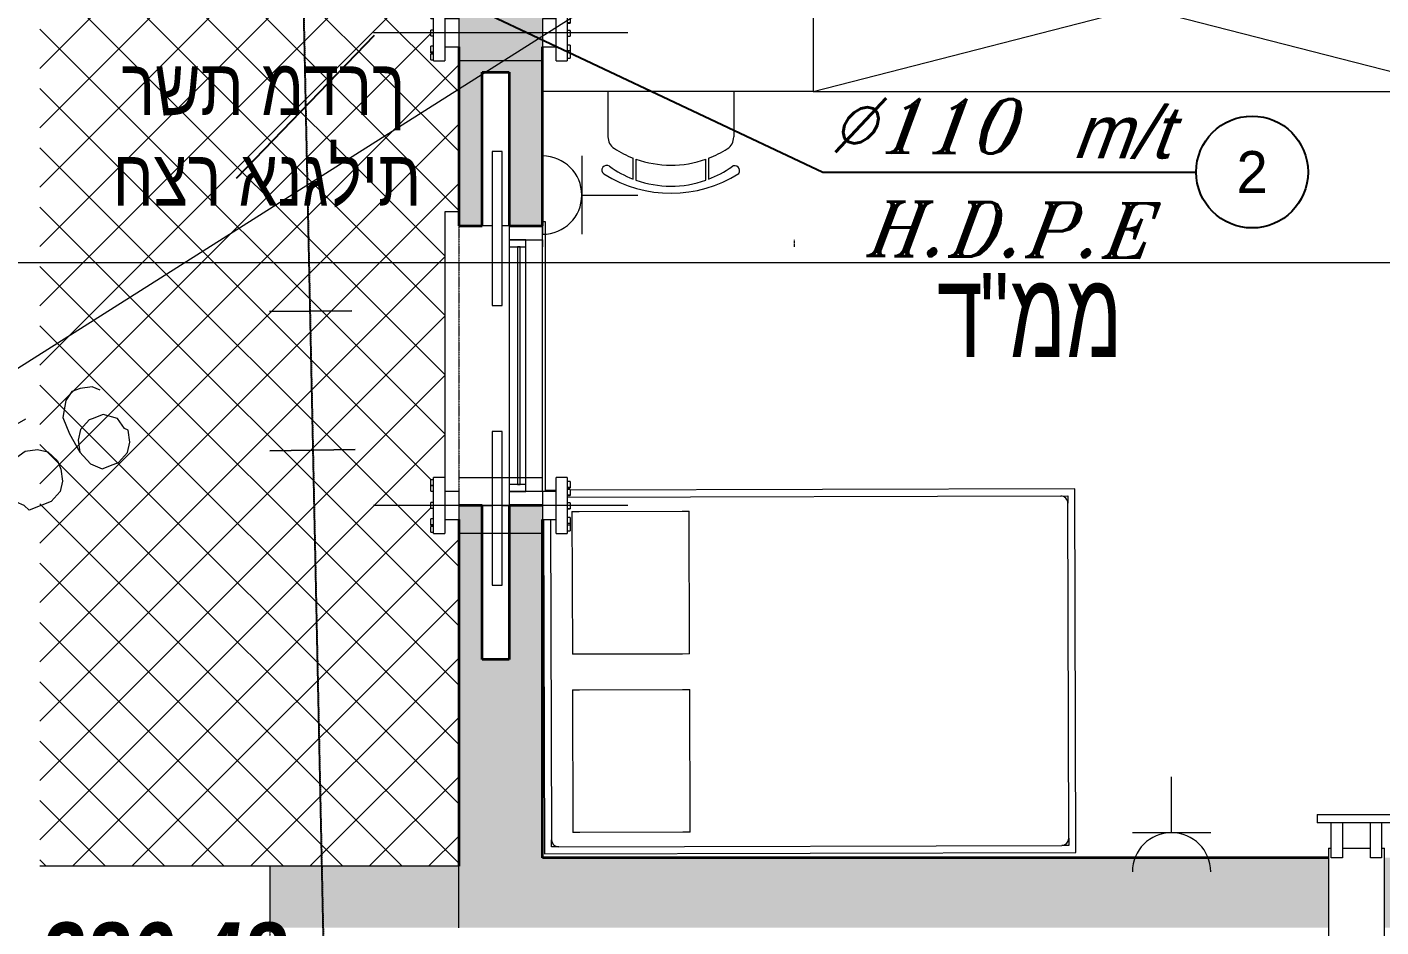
# Model space of a CAD drawing. Header units: centimetres. Extents: x 14435 to 32127, y -4289 to 2500.
# Drawn here: x 25837.7 to 26321.8, y -1027.5 to -705.8 of the extents above; entities that cross this region are included whole.
import ezdxf
from ezdxf import colors
from ezdxf.entities.mleader import LeaderData, LeaderLine
from ezdxf.enums import TextEntityAlignment as Align
from ezdxf.math import Vec2, Vec3

# ---------------------------------------------------------------- set-up
doc = ezdxf.new("R2010")
doc.units = ezdxf.units.CM
for name, pattern in [('Dash Tiny', [0.12, 0.06, -0.06]), ('Hidden', [0.714375, 0.47625, -0.238125]), ('Overhead', [0.396875, 0.238125, -0.15875])]:
    doc.linetypes.add(name, pattern=pattern)
doc.layers.add('A', color=251, linetype='Continuous')
doc.layers.add('num of plumbing', color=250, linetype='Continuous')
for name, color, linetype, lineweight in [('A-ANNO-NOTE', 7, 'Continuous', 5), ('A-DETL', 7, 'Continuous', 5), ('A-FLOR', 7, 'Continuous', 13), ('A-FLOR-PATT', 7, 'Continuous', 13), ('A-GLAZ', 7, 'Continuous', 13), ('A-WALL', 7, 'Continuous', 13), ('A-WALL-PATT', 7, 'Continuous', 35), ('G-ANNO-DIMS', 7, 'Continuous', 5), ('G-ANNO-TEXT', 7, 'Continuous', 5), ('I-FURN', 7, 'Continuous', 5), ('PDF_0', 7, 'Continuous', 5)]:
    doc.layers.add(name, color=color, linetype=linetype, lineweight=lineweight)
for name, color, linetype, lineweight, true_color in [('G-ANNO-SYMB', 240, 'Continuous', 5, 0xff2227), ('PDF_0-BOUNDARY-BUILDING', 240, 'Continuous', 5, 0xff003f), ('PDF_C1660_0_1', 3, 'Continuous', 5, 0x00ff00), ('PDF_M1502', 251, 'Continuous', 5, 0x656565), ('PDF_M1509', 251, 'Continuous', 5, 0x656565), ('מפת מדידה_dwg', 8, 'Continuous', 5, 0x767676)]:
    doc.layers.add(name, color=color, linetype=linetype, lineweight=lineweight, true_color=true_color)
doc.styles.add('Arial_10', font='arial.ttf', dxfattribs={"width": 0.8, "height": 20})
doc.styles.add('Arial_9', font='arial.ttf', dxfattribs={"width": 0.7, "height": 30})
doc.styles.add('Arial_B_I', font='arialbi.ttf', dxfattribs={"width": 0.8, "height": 25.793651})
doc.styles.add('MUR', font='MIRYL', dxfattribs={"oblique": 20})
doc.styles.add('RUM', font='ROMANT', dxfattribs={"oblique": 20})
pattern_1 = [(45, (59207.066, -9548.803), (-10.6066, 10.6066), []), (135, (59207.066, -9548.803), (-10.6066, -10.6066), [])]

# ---------------------------------------------------------------- blocks, each defined once
blk = doc.blocks.new('Tovna_Mamad_Window_Dubble - 2010 - mamad win-1063985-קרקע פיתוח')
at = {"layer": 'A-GLAZ'}
for p, q in [((-10, 20), (-10, 15)), ((100, 20), (5.08, 20)), ((100, 15), (100, 20)), ((-5, 6.59), (-5, 3)), ((95, 3), (95, 6.59)), ((-33.45, 3), (-33.45, -0.5)), ((21.55, 3), (-33.45, 3)), ((21.55, -0.5), (21.55, 3)), ((66.55, 3), (66.55, -0.5)), ((121.55, 3), (66.55, 3)), ((121.55, -0.5), (121.55, 3)), ((-33.45, -0.5), (21.55, -0.5)), ((-5, -0.5), (-5, -3)), ((0, -3), (-5, -3)), ((0, -15), (0, -3)), ((0, -3), (0, -9)), ((2.5, -3), (0, -3)), ((2.5, -9), (2.5, -3)), ((87.5, -3), (2.5, -3)), ((66.55, -0.5), (121.55, -0.5)), ((90, -3), (87.5, -3)), ((87.5, -3), (87.5, -9)), ((95, -3), (90, -3)), ((90, -3), (90, -15)), ((90, -9), (90, -3)), ((95, -3), (95, -0.5)), ((0, -9), (2.5, -9)), ((2.5, -6), (2.5, -7)), ((87.5, -6), (2.5, -6)), ((2.5, -7), (87.5, -7)), ((2.5, -9), (87.5, -9)), ((87.5, -7), (87.5, -6)), ((87.5, -9), (90, -9)), ((0.08, -15), (90, -15)), ((0.08, -16), (92, -16)), ((90, -15), (87.5, -15)), ((90, -15), (95, -15)), ((95, -15), (92, -15)), ((92, -15), (92, -16)), ((92, -16), (96.5, -16)), ((96.5, -16), (96.5, -15))]:
    blk.add_line(p, q, dxfattribs=at)
at = {"layer": 'A-GLAZ', "linetype": 'Overhead', "lineweight": 5}
blk.add_line((87.5, -105), (90, -105), dxfattribs=at)
blk = doc.blocks.new('Modern_Beds_1593 - 1300 x 1900-V5-קרקע פיתוח')
at = {"layer": 'I-FURN'}
for p, q in [((98.92, 118.44), (-31.08, 118.44)), ((-31.08, 118.44), (-31.08, -62.06)), ((98.92, -71.56), (98.92, 118.44)), ((-28.54, 113.36), (-28.54, 115.9)), ((-28.54, 115.9), (-26, 115.9)), ((-28.54, 113.36), (-28.54, -63.07)), ((93.84, 115.9), (-26, 115.9)), ((93.84, 115.9), (96.38, 115.9)), ((96.38, 115.9), (96.38, 113.36)), ((96.38, -66.48), (96.38, 113.36)), ((27.57, -19.49), (-23.46, -19.49)), ((-23.46, -22.03), (-23.46, -19.49)), ((-23.46, -58.86), (-23.46, -22.03)), ((27.57, -19.49), (27.57, -22.03)), ((27.57, -22.03), (27.57, -58.86)), ((91.3, -19.49), (40.27, -19.49)), ((40.27, -22.03), (40.27, -19.49)), ((40.27, -58.86), (40.27, -22.03)), ((91.3, -19.49), (91.3, -22.03)), ((91.3, -22.03), (91.3, -58.86)), ((-23.46, -61.4), (-23.46, -58.86)), ((-23.46, -61.4), (27.57, -61.4)), ((27.57, -58.86), (27.57, -61.4)), ((40.27, -61.4), (40.27, -58.86)), ((40.27, -61.4), (91.3, -61.4)), ((91.3, -58.86), (91.3, -61.4)), ((-31.08, -67.06), (-31.08, -70.86)), ((96.38, -66.48), (96.38, -69.02)), ((-20.7, -71.56), (98.92, -71.56)), ((-20.69, -69.02), (93.84, -69.02)), ((96.38, -69.02), (93.84, -69.02))]:
    blk.add_line(p, q, dxfattribs=at)
for centre, start, end in [((-26, 113.36), 90, 180), ((93.84, 113.36), 0, 90), ((93.84, -66.48), 270, 360)]:
    blk.add_arc(centre, 2.54, start, end, dxfattribs=at)
blk = doc.blocks.new('mmd_za_8quot_1 - צינור אורור 4 _-1061366-קרקע פיתוח')
at = {"layer": 'A-GLAZ', "lineweight": 5}
for p, q in [((0, 45.5), (0, 24.8)), ((0, 43.5), (0, -43.5)), ((0, 15), (0, -15)), ((0, -25), (0, -45.5))]:
    blk.add_line(p, q, dxfattribs=at)
at = {"layer": 'A-GLAZ'}
for p, q in [((-8.57, 24.8), (-8.57, 23.8)), ((-8.57, 24.8), (-6.57, 24.8)), ((-8.54, 24.8), (-8.57, 24.8)), ((-6.57, 24.8), (-6.61, 24.8)), ((-6.59, 24.8), (-6.3, 24.8)), ((-6.57, 23.8), (-6.57, 24.8)), ((-6.3, 24.8), (-6.33, 24.8)), ((-6.3, 23.8), (-6.3, 24.8)), ((-5.72, 24.8), (-5.72, 23.8)), ((-5.72, 24.8), (-3.72, 24.8)), ((-5.69, 24.8), (-5.72, 24.8)), ((-3.72, 24.8), (-3.76, 24.8)), ((-3.75, 24.8), (-3.48, 24.8)), ((-3.72, 23.8), (-3.72, 24.8)), ((-3.48, 24.8), (-3.51, 24.8)), ((-3.48, 23.8), (-3.48, 24.8)), ((-0.87, 24.8), (-0.87, 23.8)), ((-0.87, 24.8), (1.13, 24.8)), ((-0.83, 24.8), (-0.87, 24.8)), ((1.07, 24.8), (1.21, 24.8)), ((1.13, 24.8), (1.1, 24.8)), ((1.13, 23.8), (1.13, 24.8)), ((1.21, 24.8), (1.17, 24.8)), ((1.21, 23.8), (1.21, 24.8)), ((4.34, 24.8), (4.34, 23.8)), ((4.34, 24.8), (6.34, 24.8)), ((4.38, 24.8), (4.34, 24.8)), ((6.34, 24.8), (6.31, 24.8)), ((6.34, 23.8), (6.34, 24.8)), ((6.34, 24.8), (7.08, 24.8)), ((7.04, 24.8), (7.04, 23.8)), ((7.04, 24.8), (9.04, 24.8)), ((7.08, 24.8), (7.04, 24.8)), ((7.08, 24.8), (7.04, 24.8)), ((9.04, 24.8), (9.01, 24.8)), ((9.04, 23.8), (9.04, 24.8)), ((-10, 23.8), (-10, 19.8)), ((-10, 23.8), (10, 23.8)), ((10, 19.8), (-10, 19.8)), ((-5, 19.8), (-5, 15)), ((5, 15), (5, 19.8)), ((10, 19.8), (10, 23.8)), ((-10, -15), (-10, 15)), ((-5, 15), (5, 15)), ((10, 15), (10, -15)), ((-5, -15), (-5, -20)), ((-5, -15), (5, -15)), ((5, -20), (5, -15)), ((-10, -20), (-10, -24)), ((-10, -20), (10, -20)), ((10, -24), (-10, -24)), ((-9.11, -24), (-9.11, -25)), ((-7.12, -24), (-7.12, -25)), ((-7.12, -24), (-7.12, -25)), ((-7.11, -25), (-7.11, -24)), ((-5.12, -25), (-5.12, -24)), ((-5.12, -25), (-5.12, -24)), ((-1, -24), (-1, -25)), ((-1, -24), (-1, -25)), ((1, -25), (1, -24)), ((1, -25), (1, -24)), ((4.78, -24), (4.78, -25)), ((6.78, -25), (6.78, -24)), ((7.18, -25), (7.18, -24)), ((7.59, -24), (7.59, -25)), ((9.59, -25), (9.59, -24)), ((10, -24), (10, -20)), ((-9.11, -25), (-9.08, -25)), ((-7.11, -25), (-9.11, -25)), ((-7.15, -25), (-7.11, -25)), ((-7.12, -25), (-7.08, -25)), ((-5.12, -25), (-7.12, -25)), ((-7.12, -25), (-7.08, -25)), ((-7.08, -25), (-7.12, -25)), ((-5.15, -25), (-5.12, -25)), ((-5.15, -25), (-5.12, -25)), ((-5.12, -25), (-5.15, -25)), ((-1, -25), (-0.97, -25)), ((1, -25), (-1, -25)), ((-1, -25), (-0.97, -25)), ((-0.97, -25), (-1, -25)), ((0.97, -25), (1, -25)), ((0.97, -25), (1, -25)), ((1, -25), (0.97, -25)), ((4.78, -25), (4.82, -25)), ((6.78, -25), (4.78, -25)), ((6.75, -25), (6.78, -25)), ((7.18, -25), (6.75, -25)), ((7.14, -25), (7.18, -25)), ((7.59, -25), (7.62, -25)), ((9.59, -25), (7.59, -25)), ((9.55, -25), (9.59, -25))]:
    blk.add_line(p, q, dxfattribs=at)
blk = doc.blocks.new('Tovna_Mamad_Zinor8_Ext - 8__ext-1067873-קרקע פיתוח')
at = {"layer": 'A-GLAZ'}
for p, q in [((-12.97, 21), (-12.97, 19.5)), ((-12.97, 21), (13.03, 21)), ((13.03, 19.5), (-12.97, 19.5)), ((-12.97, 19.5), (-12.97, 18)), ((-12.97, 19.5), (13.03, 19.5)), ((-8.62, 22), (-8.23, 22)), ((-8.62, 22), (-8.62, 21)), ((-8.23, 22), (-7.09, 22)), ((-8.23, 22), (-8.23, 21)), ((-7.09, 22), (-6.35, 22)), ((-7.09, 21), (-7.09, 22)), ((-6.35, 22), (-6.35, 21)), ((6.41, 22), (7.15, 22)), ((6.41, 22), (6.41, 21)), ((7.15, 22), (8.29, 22)), ((7.15, 21), (7.15, 22)), ((8.29, 22), (8.68, 22)), ((8.29, 22), (8.29, 21)), ((8.68, 22), (8.68, 21)), ((13.03, 19.5), (13.03, 21)), ((13.03, 18), (13.03, 19.5)), ((13.03, 18), (-12.97, 18)), ((-9.97, 18), (-9.97, -16)), ((-8.32, 17.5), (-8.32, 18)), ((-7.71, 17.5), (-8.32, 17.5)), ((-7.99, 17.5), (-7.99, 16)), ((-7.99, 16), (-7.97, 16)), ((-6.99, 16), (-7.99, 16)), ((-7.71, 17.5), (-7.71, 18)), ((-6.87, 17.5), (-7.71, 17.5)), ((-7, 16), (-6.99, 16)), ((-6.99, 16), (-6.99, 17.5)), ((-6.87, 17.5), (-6.87, 18)), ((-6.65, 17.5), (-6.87, 17.5)), ((-6.65, 17.5), (-6.65, 18)), ((6.71, 17.5), (6.71, 18)), ((6.93, 17.5), (6.71, 17.5)), ((6.93, 17.5), (6.93, 18)), ((7.77, 17.5), (6.93, 17.5)), ((7.05, 17.5), (7.05, 16)), ((7.05, 16), (7.06, 16)), ((8.05, 16), (7.05, 16)), ((7.77, 17.5), (7.77, 18)), ((8.38, 17.5), (7.77, 17.5)), ((8.03, 16), (8.05, 16)), ((8.05, 16), (8.05, 17.5)), ((8.38, 17.5), (8.38, 18)), ((10.03, -16), (10.03, 18)), ((-8.99, -25), (-8.99, -12.5)), ((-8.99, -12.5), (-4.99, -12.5)), ((-4.99, -12.5), (-4.99, -25)), ((5.05, -25), (5.05, -12.5)), ((5.05, -12.5), (9.05, -12.5)), ((9.05, -12.5), (9.05, -25)), ((-9.08, -16), (-9.97, -16)), ((5.03, -16), (-4.97, -16)), ((10.03, -16), (9.14, -16)), ((-13.97, -25), (-13.97, -28)), ((-13.97, -25), (14.03, -25)), ((14.03, -28), (-13.97, -28)), ((14.03, -28), (14.03, -25))]:
    blk.add_line(p, q, dxfattribs=at)
blk = doc.blocks.new('מפת מדידה_dwg-896485-קרקע פיתוח')
at = {"layer": 'PDF_0', "color": 21, "lineweight": 25, "true_color": 0xffaaaa}
blk.add_line((30886.74, 24695.84), (30951.29, 24725.47), dxfattribs=at)
at = {"layer": 'PDF_0-BOUNDARY-BUILDING', "color": 231, "true_color": 0xffaabf, "flags": 128}
for points in [[(30907.9, 24636.59), (30880.39, 24647.17)], [(30890.97, 24590.03), (30862.4, 24600.61)]]:
    blk.add_lwpolyline(points, close=True, dxfattribs=at)
at = {"layer": 'PDF_C1660_0_1', "color": 9, "lineweight": 13, "true_color": 0xe1aab7, "flags": 128}
blk.add_lwpolyline([(31975.06, 24912.77), (32581.2, 24734.11), (32150.39, 23274.85), (31652.01, 23486.75), (31211.2, 23679.28), (30771.44, 23876.01), (30636.11, 23938.15), (31134.72, 25299.11), (31975.07, 24912.79)], dxfattribs=at)
at = {"layer": 'PDF_M1502', "color": 9, "lineweight": 13, "true_color": 0xcbcbcb, "flags": 128}
for points in [[(30785.16, 24642.93), (30770.34, 24640.82), (30771.4, 24628.12), (30772.46, 24630.24), (30776.69, 24631.29), (30780.92, 24632.35), (30785.16, 24631.29), (30788.33, 24629.18), (30790.45, 24624.95), (30790.45, 24621.77), (30789.39, 24617.54), (30787.27, 24614.36), (30783.04, 24612.25), (30778.81, 24612.25), (30774.58, 24612.25), (30773.52, 24614.36), (30771.4, 24616.48)], [(30813.73, 24642.93), (30811.61, 24645.05), (30807.38, 24646.11), (30804.2, 24646.11), (30801.03, 24643.99), (30797.86, 24638.7), (30797.86, 24632.35), (30798.91, 24624.95), (30801.03, 24619.65), (30804.2, 24616.48), (30808.44, 24616.48), (30810.55, 24616.48), (30814.79, 24618.6), (30816.9, 24621.77), (30817.96, 24626), (30816.9, 24627.06), (30815.84, 24631.29), (30811.61, 24634.47), (30807.38, 24634.47), (30806.32, 24634.47), (30802.09, 24632.35), (30799.97, 24629.18), (30798.91, 24624.95)]]:
    blk.add_lwpolyline(points, dxfattribs=at)
at = {"layer": 'PDF_M1509', "color": 9, "lineweight": 13, "true_color": 0xcbcbcb, "flags": 128}
blk.add_lwpolyline([(29602.82, 24489.48), (30739.66, 24651.4), (31822.15, 24861.97)], dxfattribs=at)
blk = doc.blocks.new('pituah')
at = {"layer": 'A-FLOR-PATT', "lineweight": 5}
h = blk.add_hatch(dxfattribs=at)
h.set_pattern_fill('FP_45', color=256, style=0, pattern_type=2)
h.set_pattern_definition(pattern_1)
h.paths.add_polyline_path([(58564.6, -12090.7), (58714.27, -12090.7), (58714.27, -11966.78), (58709.27, -11966.78), (58709.27, -11971.7), (58705.27, -11971.7), (58705.27, -11971.26), (58704.27, -11971.16), (58704.27, -11969.33), (58705.27, -11969.33), (58705.27, -11968.85), (58704.27, -11968.75), (58704.27, -11966.52), (58705.27, -11966.52), (58705.27, -11962.67), (58704.27, -11962.57), (58704.27, -11960.74), (58705.27, -11960.74), (58705.27, -11956.55), (58704.27, -11956.45), (58704.27, -11954.62), (58704.27, -11954.56), (58704.27, -11952.63), (58705.27, -11952.63), (58705.27, -11951.7), (58709.27, -11951.7), (58709.27, -11856.78), (58714.27, -11856.78), (58714.27, -11797.78), (58709.27, -11797.78), (58709.27, -11802.78), (58705.27, -11802.78), (58705.27, -11802.33), (58704.27, -11802.23), (58704.27, -11800.4), (58705.27, -11800.4), (58705.27, -11799.92), (58704.27, -11799.82), (58704.27, -11797.6), (58705.27, -11797.6), (58705.27, -11793.75), (58704.27, -11793.65), (58704.27, -11791.81), (58705.27, -11791.81), (58705.27, -11787.63), (58704.27, -11787.53), (58704.27, -11785.7), (58704.27, -11785.63), (58704.27, -11783.7), (58705.27, -11783.7), (58705.27, -11782.78), (58709.27, -11782.78), (58709.27, -11787.78), (58714.27, -11787.78), (58714.27, -11754.78), (58564.5, -11754.78), (58564.5, -12090.7)], flags=0)
h.paths.add_polyline_path([(58615.36, -11732.78), (58627.61, -11732.78), (58627.61, -11616.9), (58624.61, -11616.9), (58624.61, -11550.9), (58627.61, -11550.9), (58627.61, -11479.25), (58564.6, -11479.25), (58564.6, -11732.78), (58570.74, -11732.78)], flags=0)
h = blk.add_hatch(dxfattribs=at)
h.set_pattern_fill('FP_45', color=256, style=0, pattern_type=2)
h.set_pattern_definition(pattern_1)
h.paths.add_polyline_path([(58564.6, -12090.7), (58714.27, -12090.7), (58714.27, -11966.78), (58709.27, -11966.78), (58709.27, -11971.7), (58705.27, -11971.7), (58705.27, -11971.26), (58704.27, -11971.16), (58704.27, -11969.33), (58705.27, -11969.33), (58705.27, -11968.85), (58704.27, -11968.75), (58704.27, -11966.52), (58705.27, -11966.52), (58705.27, -11962.67), (58704.27, -11962.57), (58704.27, -11960.74), (58705.27, -11960.74), (58705.27, -11956.55), (58704.27, -11956.45), (58704.27, -11954.62), (58704.27, -11954.56), (58704.27, -11952.63), (58705.27, -11952.63), (58705.27, -11951.7), (58709.27, -11951.7), (58709.27, -11856.78), (58714.27, -11856.78), (58714.27, -11797.78), (58709.27, -11797.78), (58709.27, -11802.78), (58705.27, -11802.78), (58705.27, -11802.33), (58704.27, -11802.23), (58704.27, -11800.4), (58705.27, -11800.4), (58705.27, -11799.92), (58704.27, -11799.82), (58704.27, -11797.6), (58705.27, -11797.6), (58705.27, -11793.75), (58704.27, -11793.65), (58704.27, -11791.81), (58705.27, -11791.81), (58705.27, -11787.63), (58704.27, -11787.53), (58704.27, -11785.7), (58704.27, -11785.63), (58704.27, -11783.7), (58705.27, -11783.7), (58705.27, -11782.78), (58709.27, -11782.78), (58709.27, -11787.78), (58714.27, -11787.78), (58714.27, -11754.78), (58564.5, -11754.78), (58564.5, -12090.7)], flags=0)
h.paths.add_polyline_path([(58615.36, -11732.78), (58627.61, -11732.78), (58627.61, -11616.9), (58624.61, -11616.9), (58624.61, -11550.9), (58627.61, -11550.9), (58627.61, -11479.25), (58564.6, -11479.25), (58564.6, -11732.78), (58570.74, -11732.78)], flags=0)
at = {"layer": 'A-WALL-PATT', "lineweight": 13, "true_color": 0x636466}
h = blk.add_hatch(color=251, dxfattribs=at)
h.paths.add_polyline_path([(59352.72, -12628.27), (59367.64, -12628.27), (59367.64, -12545.55), (59346.76, -12545.55), (59346.76, -12628.27), (59351.78, -12628.27)], flags=0)
h.paths.add_polyline_path([(58657.74, -12627.62), (58668.74, -12627.62), (58668.74, -12580.05), (58646.74, -12580.05), (58646.74, -12627.62)], flags=0)
h.paths.add_polyline_path([(59913.83, -12487.06), (59924.36, -12487.06), (59924.36, -12465.77), (59884.36, -12465.77), (59884.36, -12487.06), (59912.08, -12487.06)], flags=0)
h.paths.add_polyline_path([(60225.49, -12336.77), (60255.33, -12336.77), (60255.33, -12296.77), (60225.49, -12296.77), (60225.49, -12314.77)], flags=0)
h.paths.add_polyline_path([(59902.83, -12336.77), (59942.83, -12336.77), (59942.83, -12314.77), (59902.83, -12314.77), (59902.83, -12324.77)], flags=0)
h.paths.add_polyline_path([(58711.76, -12112.7), (58714.27, -12112.7), (58714.27, -12090.7), (58646.74, -12090.7), (58646.74, -12112.7), (58668.74, -12112.7)], flags=0)
h.paths.add_polyline_path([(58649.61, -11754.78), (58649.61, -11714.78), (58627.61, -11714.78), (58627.61, -11754.78)], flags=0)
h.paths.add_polyline_path([(60225.49, -11563.17), (60255.49, -11563.17), (60255.49, -11510.78), (60225.49, -11510.78), (60225.49, -11540.78)], flags=0)
h.paths.add_polyline_path([(59532.71, -11540.78), (59620.54, -11540.78), (59620.54, -11510.78), (59532.71, -11510.78), (59532.71, -11539.78)], flags=0)
h.paths.add_polyline_path([(59254.45, -11540.78), (59254.45, -11494.78), (59224.45, -11494.78), (59224.45, -11540.78), (59249.39, -11540.78)], flags=0)
h.paths.add_polyline_path([(58637.96, -11221.15), (58646.76, -11221.15), (58646.76, -11180.78), (58626.76, -11180.78), (58626.76, -11221.15), (58627.61, -11221.15)], flags=0)
h = blk.add_hatch(color=251, dxfattribs=at)
h.paths.add_polyline_path([(58729.27, -12112.7), (58744.27, -12112.7), (58744.27, -11961.78), (58732.27, -11961.78), (58732.27, -12016.78), (58722.68, -12016.78), (58722.68, -11961.78), (58714.27, -11961.78), (58714.27, -12112.7), (58722.68, -12112.7)], flags=0)
h.paths.add_polyline_path([(58737.74, -11861.78), (58744.27, -11861.78), (58744.27, -11732.54), (58714.27, -11732.54), (58714.27, -11861.78), (58722.68, -11861.78), (58722.68, -11806.78), (58732.27, -11806.78), (58732.27, -11861.78), (58734.08, -11861.78)], flags=0)
h = blk.add_hatch(color=251, dxfattribs=at)
h.paths.add_polyline_path([(58744.27, -12112.7), (59025.22, -12112.7), (59025.22, -12087.7), (58744.27, -12087.7)], flags=0)
h.paths.add_polyline_path([(59075.22, -12112.7), (59100.22, -12112.7), (59100.22, -12087.7), (59045.22, -12087.7), (59045.22, -12112.7)], flags=0)
at = {"layer": 'A-ANNO-NOTE'}
for p, q in [((58758.27, -11836.78), (58758.27, -11864.78)), ((58758.27, -11850.78), (58778.27, -11850.78)), ((58969.12, -12078.7), (58969.12, -12058.7)), ((58955.12, -12078.7), (58983.12, -12078.7))]:
    blk.add_line(p, q, dxfattribs=at)
for centre, start, end in [((58744.27, -11850.78), 270, 90), ((58969.12, -12092.7), 0, 180)]:
    blk.add_arc(centre, 14, start, end, dxfattribs=at)
at = {"layer": 'A-DETL', "color": 1, "linetype": 'Hidden', "lineweight": 25, "true_color": 0xff0000}
blk.add_line((58646.27, -11193), (58676.96, -12642.34), dxfattribs=at)
at = {"layer": 'A-DETL', "linetype": 'Dash Tiny'}
for p, q in [((58714.27, -11732.54), (58714.27, -12090.7)), ((58714.27, -12090.7), (58646.74, -12090.7)), ((58646.74, -12090.7), (58646.74, -12627.62))]:
    blk.add_line(p, q, dxfattribs=at)
at = {"layer": 'A-DETL'}
for p, q in [((58840.98, -11753.53), (59075.27, -11813.7)), ((58840.98, -11813.7), (59075.22, -11753.53)), ((58840.98, -11753.72), (58840.98, -11813.72)), ((58840.98, -11813.72), (58744.27, -11813.72)), ((58767.63, -11813.72), (58767.61, -11829.92)), ((58812.63, -11813.79), (58812.61, -11829.99)), ((58840.98, -11813.72), (59075.27, -11813.72)), ((58776.59, -11845.03), (58776.6, -11837.53)), ((58777.6, -11837.9), (58777.59, -11845.4)), ((58802.59, -11845.44), (58802.6, -11837.94)), ((58803.6, -11837.57), (58803.59, -11845.07)), ((58714.27, -12090.7), (58646.74, -12090.7)), ((58646.74, -12090.7), (58646.74, -12112.7)), ((58714.27, -12112.7), (58714.27, -12090.7))]:
    blk.add_line(p, q, dxfattribs=at)
for centre, radius, start, end in [((58772.61, -11829.92), 5, 179.9122, 237.3332), ((58790.15, -11802.57), 37.5, 237.3332, 248.812), ((58790.15, -11802.57), 37.5, 291.0124, 302.4911), ((58807.61, -11829.98), 5, 302.4911, 359.9122), ((58790.15, -11802.57), 37.5, 250.4409, 289.3834), ((58767.16, -11841.83), 1.71, 53.8819, 233.8612), ((58790.15, -11804.65), 45.42, 238.1001, 302.2384), ((58790.14, -11810.07), 37.5, 234.1188, 248.812), ((58790.14, -11810.07), 37.5, 291.0124, 305.4892), ((58812.94, -11842.04), 1.77, 324.5108, 125.4892), ((58790.14, -11810.07), 37.5, 250.4409, 289.3834)]:
    blk.add_arc(centre, radius, start, end, dxfattribs=at)
at = {"layer": 'A-FLOR'}
blk.add_line((58646.74, -12090.7), (58564.5, -12090.7), dxfattribs=at)
at = {"layer": 'A-WALL', "lineweight": 35}
for p, q in [((58714.27, -11797.78), (58714.27, -11861.78)), ((58744.27, -11861.78), (58744.27, -11797.78)), ((58722.68, -11861.78), (58722.68, -11806.78)), ((58722.68, -11806.78), (58732.27, -11806.78)), ((58732.27, -11806.78), (58732.27, -11861.78)), ((58714.27, -11861.78), (58722.68, -11861.78)), ((58732.27, -11861.78), (58744.27, -11861.78)), ((58722.68, -11961.78), (58714.27, -11961.78)), ((58722.68, -12016.78), (58722.68, -11961.78)), ((58744.27, -11961.78), (58732.27, -11961.78)), ((58732.27, -11961.78), (58732.27, -12016.78)), ((58714.27, -11966.7), (58714.27, -12090.7)), ((58744.27, -12087.7), (58744.27, -11966.7)), ((58732.27, -12016.78), (58722.68, -12016.78)), ((59025.22, -12087.7), (58744.27, -12087.7))]:
    blk.add_line(p, q, dxfattribs=at)
at = {"layer": 'A-WALL'}
for p, q in [((58726.27, -11861.78), (58722.68, -11861.78)), ((58732.27, -11861.78), (58729.77, -11861.78)), ((58722.68, -11961.78), (58726.27, -11961.78)), ((58729.77, -11961.78), (58732.27, -11961.78))]:
    blk.add_line(p, q, dxfattribs=at)
at = {"layer": 'G-ANNO-SYMB', "color": 7}
blk.add_line((58219.39, -11874.89), (60723.86, -11874.89), dxfattribs=at)
at = {"layer": 'A-GLAZ'}
for name, p, rotation in [('mmd_za_8quot_1 - צינור אורור 4 _-1061366-קרקע פיתוח', (58729.27, -11792.78), 269.9999999999999), ('Tovna_Mamad_Window_Dubble - 2010 - mamad win-1063985-קרקע פיתוח', (58729.27, -11956.78), 89.99999999999991), ('mmd_za_8quot_1 - צינור אורור 4 _-1061366-קרקע פיתוח', (58729.27, -11961.7), 269.9999999999999), ('Tovna_Mamad_Zinor8_Ext - 8__ext-1067873-קרקע פיתוח', (59035.25, -12100.2), 180)]:
    blk.add_blockref(name, p, dxfattribs=dict(at, rotation=rotation))
at = {"layer": 'I-FURN', "rotation": 270.1601288577421}
blk.add_blockref('Modern_Beds_1593 - 1300 x 1900-V5-קרקע פיתוח', (58816.22, -11987.2), dxfattribs=at)
at = {"layer": 'מפת מדידה_dwg', "color": 31, "true_color": 0xffbfaa, "rotation": 21.33280097992486}
blk.add_blockref('מפת מדידה_dwg-896485-קרקע פיתוח', (38848.27, -46084.56), dxfattribs=at)
at = {"layer": 'G-ANNO-DIMS', "insert": (58564.45, -12110.82), "char_height": 25.794, "width": 99.1684, "attachment_point": 1, "line_spacing_factor": 0.941778, "style": 'Arial_B_I'}
blk.add_mtext('280.48', dxfattribs=at)
at = {"layer": 'G-ANNO-TEXT', "attachment_point": 1}
for s, insert, char_height, width, style in [('רשת מדרך', (58593.72, -11802.17), 20, 118.0084, 'Arial_10'), ('חצר אנגלית', (58590.55, -11834.58), 20, 125.0632, 'Arial_10'), ('\\fArial|b0|i0|c177|p34|;\\W.7;ד', (58885.31, -11878.59), 30, 18.519, 'Arial_9'), ('\\fArial|b0|i0|c177|p34|;\\W.7;"', (58900.59, -11878.59), 30, 12.9072, 'Arial_9'), ('ממ', (58911.24, -11878.59), 30, 42.6498, 'Arial_9')]:
    blk.add_mtext(s, dxfattribs=dict(at, insert=insert, char_height=char_height, width=width, style=style))
blk = doc.blocks.new('_TagCircle - Metric')
at = {"color": 0, "linetype": 'ByBlock', "lineweight": -2, "transparency": 16777216}
blk.add_circle((0, 0), 4, dxfattribs=at)
at = {"color": 0, "transparency": 16777216}
blk.add_attdef('TAGNUMBER', text='', height=3, dxfattribs=at).set_placement((0, -1.5), align=Align.CENTER)

msp = doc.modelspace()

# ---------------------------------------------------------------- block references
msp.add_blockref('pituah', (-32722.21, 11084.93))

# ---------------------------------------------------------------- next in the draw order: texts
at = {"layer": 'A', "color": 1, "oblique": 20}
for s, height, style, p in [('%%C110', 19.44, 'RUM', (26157.3, -741.02, -2879.57)), ('m/t', 18.72, 'MUR', (26228.57, -742.96, 17184.16)), ('H.D.P.E', 19.44, 'RUM', (26187.09, -778.16, 6.4))]:
    msp.add_text(s, height=height, rotation=359.6133, dxfattribs=dict(at, style=style)).set_placement(p, align=Align.MIDDLE)
at = {"layer": 'G-ANNO-TEXT', "char_height": 20, "attachment_point": 1, "style": 'Arial_10'}
for insert, width in [((25968.88, -717.24), 7.6962), ((25971.53, -749.66), 4.4895)]:
    msp.add_mtext('\\fArial|b0|i0|c177|p34|;\\W.8; ', dxfattribs=dict(at, insert=insert, width=width))

# ---------------------------------------------------------------- next in the draw order: leaders
at = {"layer": 'num of plumbing', "lineweight": 13}
ml = msp.add_multileader_block('Standard', dxfattribs=at)
ml.set_content('_TagCircle - Metric', color=256, scale=5)
ml.set_attribute('TAGNUMBER', '2', width=0)
ml.set_leader_properties()
ml.build(insert=Vec2(0, 0))
ml.multileader.update_dxf_attribs({"text_right_attachment_type": 6, "dogleg_length": 0.36, "arrow_head_size": 15, "scale": 5})
ctx = ml.context
ctx.base_point, ctx.scale, ctx.char_height, ctx.arrow_head_size, ctx.landing_gap_size, ctx.plane_origin = Vec3(26255.72, -757.59), 5, 0.9, 15, 0.45, Vec3(25973.34, -723.22)
ctx.right_attachment = 6
notes = []
notes.append((ctx, [(1, (1, 1, 0), (26122.19, -757.59), (1, 0), 133.53, [(0, [(25920.52, -662.34)], 0, [])])]))
ctx.block.insert = Vec3(26275.72, -757.59)
for ctx, leaders in notes:
    for number, flags, end, landing, length, lines in leaders:
        leader = LeaderData()
        leader.index, (leader.has_last_leader_line, leader.has_dogleg_vector, leader.attachment_direction) = number, flags
        leader.last_leader_point, leader.dogleg_vector, leader.dogleg_length = Vec3(end), Vec3(landing), length
        for number, points, colour, breaks in lines:
            line = LeaderLine()
            line.index, line.vertices, line.color, line.breaks = number, Vec3.list(points), colors.encode_raw_color(colour), breaks
            leader.lines.append(line)
        ctx.leaders.append(leader)

doc.saveas('drawing.dxf')
